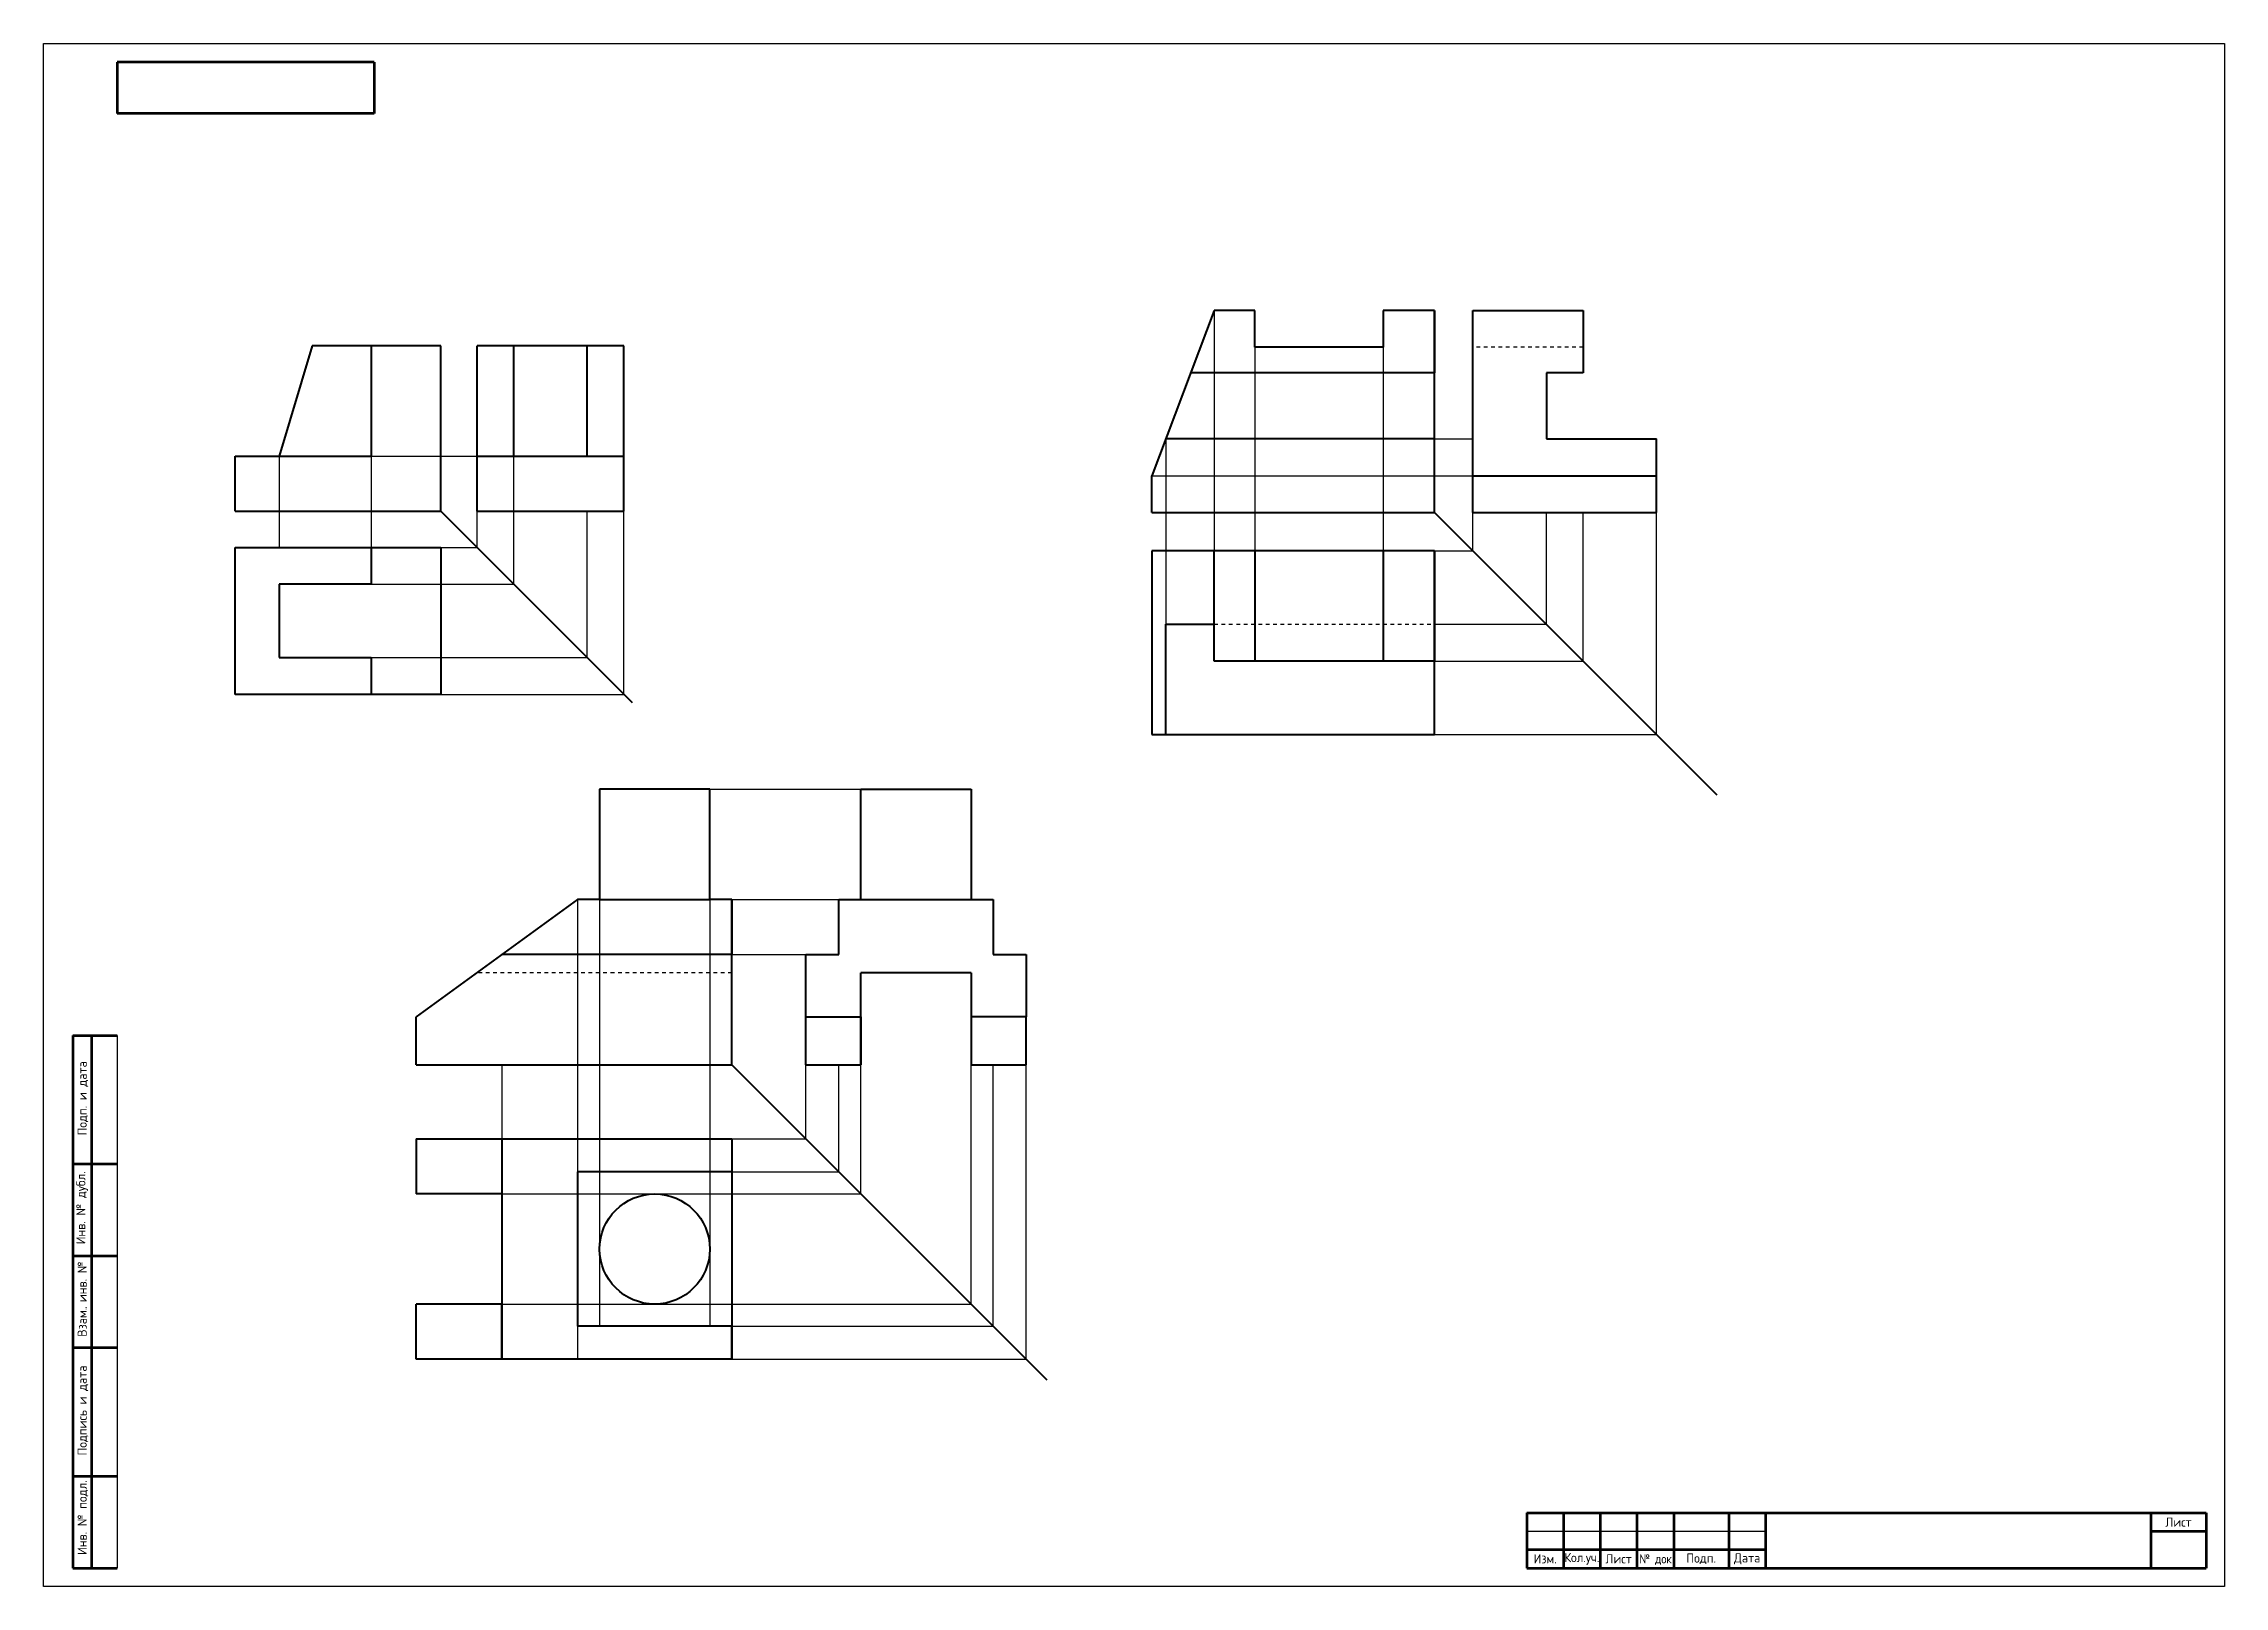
# Model space of a CAD drawing. Header units: millimetres. Extents: x 1498 to 2092, y 2258 to 2678.
import ezdxf
from ezdxf.enums import TextEntityAlignment as Align

# ---------------------------------------------------------------- set-up
doc = ezdxf.new("R2010")
doc.units = ezdxf.units.MM
doc.linetypes.add('JIS_02_1.0', pattern=[2, 1, -1])
doc.layers.add('Линия связи', color=92, linetype='Continuous')
doc.layers.add('Невидимая', color=140, linetype='JIS_02_1.0')
doc.layers.add('Основная', color=7, linetype='Continuous', lineweight=40)
doc.styles.add('GOST-2.304_Type-B', font='GOST Common.ttf')

# ---------------------------------------------------------------- blocks, each defined once
blk = doc.blocks.new('ACAD_SPDS_TB_14')
at = {"linetype": 'Continuous', "lineweight": 60}
for p, q in [((-12, 145), (0, 145)), ((-12, 145), (-12, 0)), ((-7, 145), (-7, 0)), ((-12, 110), (0, 110)), ((-12, 85), (0, 85)), ((-12, 60), (0, 60)), ((-12, 25), (0, 25)), ((-12, 0), (0, 0))]:
    blk.add_line(p, q, dxfattribs=at)
at = {"linetype": 'Continuous', "lineweight": 30}
blk.add_line((0, 145), (0, 0), dxfattribs=at)
at = {"style": 'GOST-2.304_Type-B'}
for s, p in [('Подп. и дата', (-8.25, 117.77)), ('Инв. № дубл.', (-8.62, 88.14)), ('Взам. инв. №', (-8.25, 62.96)), ('. ', (-8.25, 70.58)), ('Подпись и дата', (-8.25, 30.64)), ('Инв. № подл.', (-8.25, 3.57))]:
    blk.add_text(s, height=2.5, rotation=90, dxfattribs=at).set_placement(p)
for tag, p in [('ПОДП_ДАТА_2', (-3.5, 127.5)), ('ИНВ_Н_ДУБЛ', (-3.65, 97.5)), ('ВЗАМ_ИНВ_Н', (-3.5, 71.94)), ('ПОДП_ДАТА_1', (-3.5, 42.5)), ('ИНВ_НОМ_ПОДЛ', (-3.5, 12.5))]:
    blk.add_attdef(tag, text='', height=2.5, rotation=90, dxfattribs=at).set_placement(p, align=Align.MIDDLE_CENTER)
at = {"style": 'GOST-2.304_Type-B', "flags": 1}
blk.add_attdef('ИДЕНТИФИКАТОР_НАДПИСИ', (-12.24, -11.43), '', height=2.5, dxfattribs=at)
blk = doc.blocks.new('ACAD_SPDS_TB_08')
at = {"linetype": 'Continuous', "lineweight": 60}
for p, q in [((0, 0), (0, -14)), ((70, 0), (0, 0)), ((70, 0), (70, -14)), ((70, -14), (0, -14))]:
    blk.add_line(p, q, dxfattribs=at)
at = {"style": 'GOST-2.304_Type-B', "flags": 8}
blk.add_attdef('ОБОЗНАЧЕНИЕ_ДОКУМЕНТА', text='', height=5, dxfattribs=at).set_placement((35, -7), align=Align.MIDDLE_CENTER)
at = {"style": 'GOST-2.304_Type-B', "flags": 1}
blk.add_attdef('ИДЕНТИФИКАТОР_НАДПИСИ', (-0.4, -20.95), '', height=2.5, dxfattribs=at)
blk = doc.blocks.new('ACAD_SPDS_TB_05')
at = {"linetype": 'Continuous', "lineweight": 60}
for p, q in [((-185, 15), (0, 15)), ((-185, 15), (-185, 0)), ((-175, 15), (-175, 0)), ((-165, 15), (-165, 0)), ((-155, 15), (-155, 0)), ((-145, 15), (-145, 0)), ((-130, 15), (-130, 0)), ((-120, 15), (-120, 0)), ((-15, 15), (-15, 0)), ((0, 15), (0, 0)), ((-15, 10), (0, 10)), ((-185, 5), (-120, 5)), ((-185, 0), (0, 0))]:
    blk.add_line(p, q, dxfattribs=at)
at = {"linetype": 'Continuous'}
blk.add_line((-185, 10), (-120, 10), dxfattribs=at)
at = {"style": 'GOST-2.304_Type-B', "width": 0.9}
blk.add_text('№ док.', height=2.5, dxfattribs=at).set_placement((-154.34, 1.25))
at = {"linetype": 'Continuous', "char_height": 2.5, "attachment_point": 5, "style": 'GOST-2.304_Type-B'}
for s, insert, width in [('Лист', (-7.5, 12.5), 13), ('Изм.', (-180, 2.5), 8), ('Кол.уч.', (-170, 2.5), 9), ('Лист', (-160, 2.5), 8), ('Подп.', (-137.5, 2.5), 13), ('Дата', (-125, 2.5), 8)]:
    blk.add_mtext(s, dxfattribs=dict(at, insert=insert, width=width))
at = {"style": 'GOST-2.304_Type-B', "flags": 1}
blk.add_attdef('ИДЕНТИФИКАТОР_НАДПИСИ', (-184.93, 20.32), '', height=2.5, dxfattribs=at)
at = {"style": 'GOST-2.304_Type-B', "flags": 8}
for tag, p in [('ИЗМ_2', (-180, 11)), ('ИЗМ_2_КОЛ_УЧ', (-170, 11)), ('КОЛ_УЧ2', (-170, 11)), ('ИЗМ_2_ЛИСТ', (-160, 11)), ('ЛИСТ_ИЗМ2', (-160, 11)), ('ИЗМ_2_N_ДОК', (-150, 11)), ('N_ДОК_2', (-150, 11)), ('ИЗМ_2_ДАТА', (-125, 11)), ('ИЗМ_1', (-180, 6)), ('ИЗМ_1_КОЛ_УЧ', (-170, 6)), ('КОЛ_УЧ1', (-170, 6)), ('ИЗМ_1_ЛИСТ', (-160, 6)), ('ЛИСТ_ИЗМ1', (-160, 6)), ('ИЗМ_1_N_ДОК', (-150, 6)), ('N_ДОК_1', (-150, 6)), ('ИЗМ_1_ДАТА', (-125, 6))]:
    blk.add_attdef(tag, text='', height=2.5, dxfattribs=at).set_placement(p, align=Align.CENTER)
for tag, height, p in [('ОБОЗНАЧЕНИЕ_ДОКУМЕНТА', 3.5, (-67.5, 7.5)), ('ЛИСТ', 2.5, (-7.5, 5))]:
    blk.add_attdef(tag, text='', height=height, dxfattribs=at).set_placement(p, align=Align.MIDDLE_CENTER)

msp = doc.modelspace()

# ---------------------------------------------------------------- linework, layer by layer
msp.add_lwpolyline([(1498.45, 2258.05), (1498.45, 2678.05), (2092.45, 2678.05), (2092.45, 2258.05), (1498.45, 2258.05)])
at = {"layer": 'Линия связи'}
for p, q in [((1817.32, 2605.43), (1817.32, 2539.98)), ((1828.32, 2605.43), (1828.32, 2509.98)), ((1863.32, 2605.43), (1863.32, 2509.98)), ((1616.51, 2540.89), (1616.51, 2574.02)), ((1804.1, 2570.43), (1804.1, 2489.98)), ((1877.32, 2570.43), (1887.77, 2570.43)), ((1562.63, 2565.77), (1562.63, 2540.89)), ((1587.63, 2565.77), (1587.63, 2540.89)), ((1587.63, 2565.77), (1616.51, 2565.77)), ((1626.51, 2530.89), (1626.51, 2565.77)), ((1800.32, 2560.43), (1887.77, 2560.43)), ((1646.51, 2510.89), (1646.51, 2550.77)), ((1656.51, 2500.89), (1656.51, 2550.77)), ((1887.77, 2539.98), (1887.77, 2550.43)), ((1907.77, 2519.98), (1907.77, 2550.43)), ((1917.77, 2509.98), (1917.77, 2550.43)), ((1937.77, 2489.98), (1937.77, 2550.43)), ((1606.63, 2540.89), (1616.51, 2540.89)), ((1877.32, 2539.98), (1887.77, 2539.98)), ((1587.63, 2530.89), (1626.51, 2530.89)), ((1877.32, 2519.98), (1907.77, 2519.98)), ((1587.63, 2510.89), (1646.51, 2510.89)), ((1877.32, 2509.98), (1917.77, 2509.98)), ((1606.63, 2500.89), (1656.51, 2500.89)), ((1877.32, 2489.98), (1937.77, 2489.98)), ((1679.9, 2475.08), (1721.08, 2475.08)), ((1643.9, 2445.08), (1643.9, 2319.89)), ((1649.9, 2445.08), (1649.9, 2328.89)), ((1679.9, 2445.08), (1679.9, 2328.89)), ((1685.9, 2445.08), (1715.08, 2445.08)), ((1685.9, 2430.08), (1706.08, 2430.08)), ((1623.27, 2400.08), (1623.27, 2319.89)), ((1706.08, 2379.89), (1706.08, 2400.08)), ((1715.08, 2370.89), (1715.08, 2400.08)), ((1721.08, 2364.89), (1721.08, 2400.08)), ((1751.08, 2334.89), (1751.08, 2400.08)), ((1757.08, 2328.89), (1757.08, 2400.08)), ((1766.08, 2319.89), (1766.08, 2400.08)), ((1685.9, 2379.89), (1706.08, 2379.89)), ((1685.9, 2370.89), (1715.08, 2370.89)), ((1623.27, 2364.89), (1721.08, 2364.89)), ((1623.27, 2334.89), (1751.08, 2334.89)), ((1685.9, 2328.89), (1757.08, 2328.89)), ((1685.9, 2319.89), (1766.08, 2319.89))]:
    msp.add_line(p, q, dxfattribs=at)
at = {"layer": 'Невидимая'}
for p, q in [((1917.77, 2595.43), (1887.77, 2595.43)), ((1817.32, 2519.98), (1877.32, 2519.98)), ((1685.9, 2425.08), (1616.4, 2425.08))]:
    msp.add_line(p, q, dxfattribs=at)
at = {"layer": 'Основная'}
for p, q in [((1817.32, 2605.43), (1800.32, 2560.43)), ((1828.32, 2605.43), (1817.32, 2605.43)), ((1828.32, 2595.43), (1828.32, 2605.43)), ((1877.32, 2605.43), (1863.32, 2605.43)), ((1863.32, 2605.43), (1863.32, 2595.43)), ((1877.32, 2570.43), (1877.32, 2605.43)), ((1877.32, 2605.43), (1877.32, 2588.43)), ((1887.77, 2550.43), (1887.77, 2605.43)), ((1887.77, 2605.43), (1917.77, 2605.43)), ((1917.77, 2605.43), (1917.77, 2588.43)), ((1571.63, 2595.77), (1562.63, 2565.77)), ((1587.63, 2595.77), (1571.63, 2595.77)), ((1606.63, 2595.77), (1587.63, 2595.77)), ((1587.63, 2595.77), (1587.63, 2565.77)), ((1606.63, 2550.77), (1606.63, 2595.77)), ((1616.51, 2550.77), (1616.51, 2595.77)), ((1656.51, 2595.77), (1616.51, 2595.77)), ((1626.51, 2565.77), (1626.51, 2595.77)), ((1646.51, 2565.77), (1646.51, 2595.77)), ((1656.51, 2550.77), (1656.51, 2595.77)), ((1863.32, 2595.43), (1828.32, 2595.43)), ((1877.32, 2588.43), (1810.9, 2588.43)), ((1917.77, 2588.43), (1907.77, 2588.43)), ((1907.77, 2588.43), (1907.77, 2570.43)), ((1817.32, 2570.43), (1804.1, 2570.43)), ((1877.32, 2570.43), (1817.32, 2570.43)), ((1877.32, 2550.43), (1877.32, 2570.43)), ((1907.77, 2570.43), (1937.77, 2570.43)), ((1937.77, 2550.43), (1937.77, 2570.43)), ((1550.63, 2550.77), (1550.63, 2565.77)), ((1550.63, 2565.77), (1562.63, 2565.77)), ((1562.63, 2565.77), (1587.63, 2565.77)), ((1616.51, 2565.77), (1656.51, 2565.77)), ((1800.32, 2550.43), (1800.32, 2560.43)), ((1887.77, 2560.43), (1937.77, 2560.43)), ((1550.63, 2550.77), (1606.63, 2550.77)), ((1606.63, 2550.77), (1658.74, 2498.66)), ((1616.51, 2550.77), (1656.51, 2550.77)), ((1800.32, 2550.43), (1877.32, 2550.43)), ((1877.32, 2550.43), (1954.17, 2473.58)), ((1887.77, 2550.43), (1937.77, 2550.43)), ((1550.63, 2540.89), (1606.63, 2540.89)), ((1550.63, 2500.89), (1550.63, 2540.89)), ((1587.63, 2540.89), (1587.63, 2530.89)), ((1606.63, 2540.89), (1606.63, 2500.89)), ((1800.32, 2539.98), (1800.32, 2489.98)), ((1877.32, 2539.98), (1800.32, 2539.98)), ((1817.32, 2509.98), (1817.32, 2539.98)), ((1828.32, 2539.98), (1828.32, 2509.98)), ((1863.32, 2539.98), (1863.32, 2509.98)), ((1877.32, 2489.98), (1877.32, 2539.98)), ((1877.32, 2539.98), (1877.32, 2509.98)), ((1587.63, 2530.89), (1562.63, 2530.89)), ((1562.63, 2530.89), (1562.63, 2510.89)), ((1804.1, 2489.98), (1804.1, 2519.98)), ((1804.1, 2519.98), (1817.32, 2519.98)), ((1562.63, 2510.89), (1587.63, 2510.89)), ((1587.63, 2510.89), (1587.63, 2500.89)), ((1877.32, 2509.98), (1817.32, 2509.98)), ((1606.63, 2500.89), (1550.63, 2500.89)), ((1800.32, 2489.98), (1877.32, 2489.98)), ((1679.9, 2475.08), (1649.9, 2475.08)), ((1649.9, 2475.08), (1649.9, 2445.08)), ((1679.9, 2445.08), (1679.9, 2475.08)), ((1721.08, 2445.08), (1721.08, 2475.08)), ((1721.08, 2475.08), (1751.08, 2475.08)), ((1751.08, 2475.08), (1751.08, 2445.08)), ((1643.9, 2445.08), (1599.9, 2413.08)), ((1649.9, 2445.08), (1643.9, 2445.08)), ((1649.9, 2445.08), (1679.9, 2445.08)), ((1685.9, 2445.08), (1679.9, 2445.08)), ((1685.9, 2430.08), (1685.9, 2445.08)), ((1685.9, 2445.08), (1685.9, 2430.08)), ((1715.08, 2430.08), (1715.08, 2445.08)), ((1715.08, 2445.08), (1721.08, 2445.08)), ((1721.08, 2445.08), (1751.08, 2445.08)), ((1751.08, 2445.08), (1757.08, 2445.08)), ((1757.08, 2445.08), (1757.08, 2430.08)), ((1685.9, 2430.08), (1623.27, 2430.08)), ((1685.9, 2400.08), (1685.9, 2430.08)), ((1706.08, 2413.08), (1706.08, 2430.08)), ((1706.08, 2430.08), (1715.08, 2430.08)), ((1757.08, 2430.08), (1766.08, 2430.08)), ((1766.08, 2430.08), (1766.08, 2413.08)), ((1721.08, 2400.08), (1721.08, 2425.08)), ((1751.08, 2425.08), (1721.08, 2425.08)), ((1751.08, 2425.08), (1751.08, 2413.08)), ((1599.9, 2400.08), (1599.9, 2413.08)), ((1706.08, 2400.08), (1706.08, 2413.08)), ((1706.08, 2413.08), (1721.08, 2413.08)), ((1721.08, 2413.08), (1721.08, 2400.08)), ((1766.08, 2413.08), (1751.08, 2413.08)), ((1751.08, 2413.08), (1751.08, 2400.08)), ((1766.08, 2400.08), (1766.08, 2413.08)), ((1599.9, 2400.08), (1685.9, 2400.08)), ((1685.9, 2400.08), (1771.73, 2314.24)), ((1706.08, 2400.08), (1721.08, 2400.08)), ((1751.08, 2400.08), (1766.08, 2400.08)), ((1599.9, 2379.89), (1685.9, 2379.89)), ((1599.9, 2379.89), (1599.9, 2364.89)), ((1623.27, 2379.89), (1623.27, 2364.89)), ((1685.9, 2379.89), (1685.9, 2319.89)), ((1685.9, 2370.89), (1643.9, 2370.89)), ((1643.9, 2370.89), (1643.9, 2328.89)), ((1623.27, 2364.89), (1599.9, 2364.89)), ((1623.27, 2364.89), (1623.27, 2319.89)), ((1599.9, 2319.89), (1599.9, 2334.89)), ((1623.27, 2334.89), (1599.9, 2334.89)), ((1623.27, 2319.89), (1623.27, 2334.89)), ((1685.9, 2328.89), (1643.9, 2328.89)), ((1685.9, 2319.89), (1685.9, 2328.89)), ((1685.9, 2319.89), (1599.9, 2319.89))]:
    msp.add_line(p, q, dxfattribs=at)
msp.add_circle((1664.9, 2349.89), 15, dxfattribs=at)

# ---------------------------------------------------------------- block references
for name, p in [('ACAD_SPDS_TB_08', (1518.45, 2673.05)), ('ACAD_SPDS_TB_14', (1518.45, 2263.05)), ('ACAD_SPDS_TB_05', (2087.45, 2263.05))]:
    msp.add_blockref(name, p)

doc.saveas('drawing.dxf')
